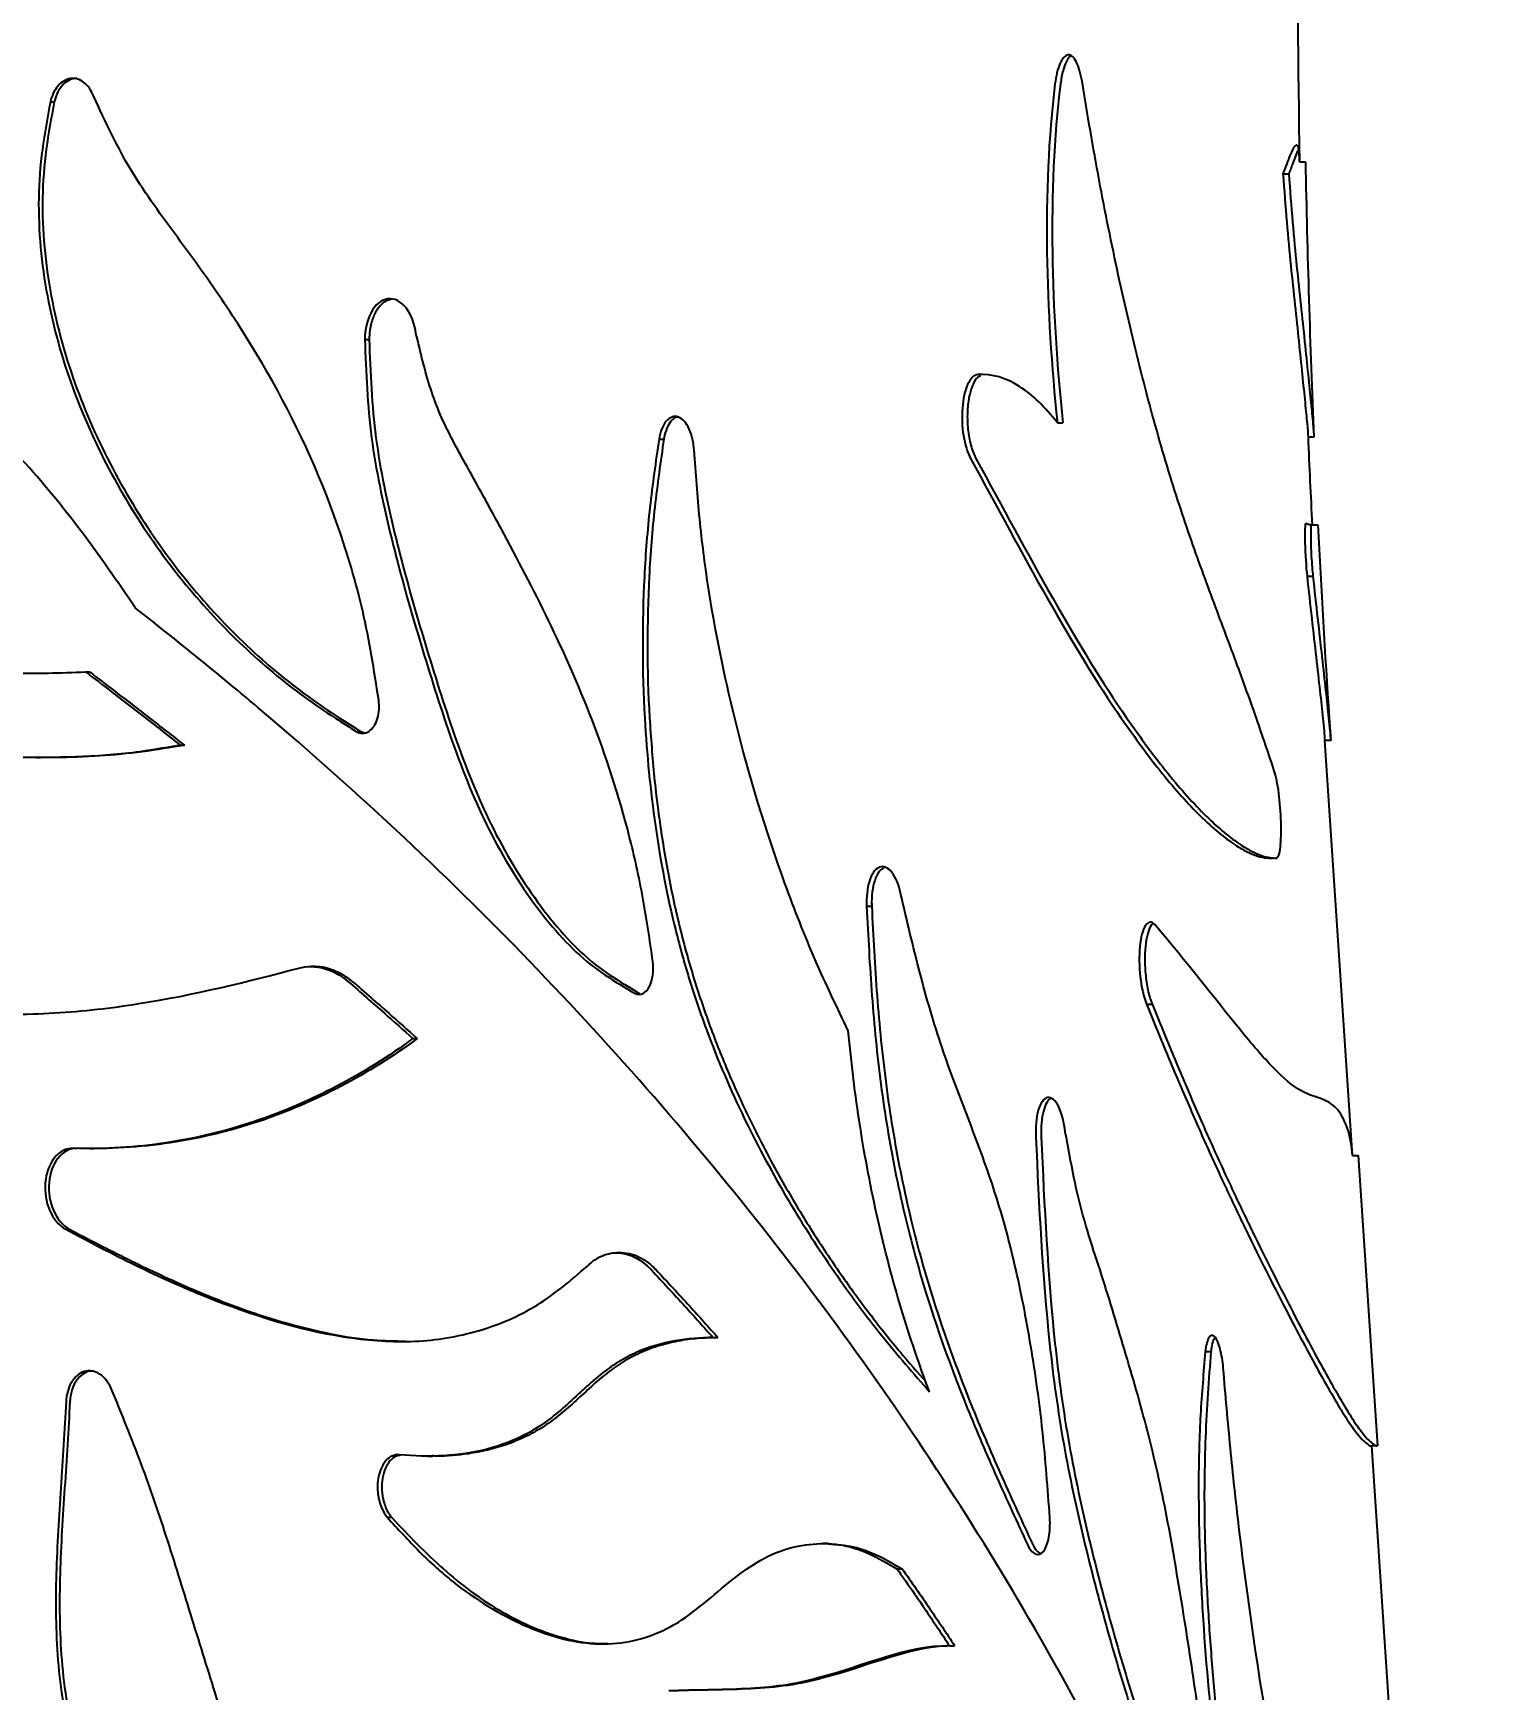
# Model space of a CAD drawing. Header units: millimetres. Extents: x -54 to 586, y 8 to 412.
# Drawn here: x 251.21 to 263.62, y 196.38 to 210.54 of the extents above; entities that cross this region are included whole.
import ezdxf

# ---------------------------------------------------------------- set-up
doc = ezdxf.new("R2010")
doc.units = ezdxf.units.MM
doc.layers.add('DIMENSIONS', color=2, linetype='Continuous')
doc.layers.add('OUTLINE', color=7, linetype='Continuous', lineweight=25)
doc.styles.add('SLDTEXTSTYLE0', font='TXT', dxfattribs={"width": 0.75})
doc.dimstyles.new('SLDDIMSTYLE6', dxfattribs={"dimtxt": 3.5, "dimasz": 2, "dimexe": 0, "dimexo": 0.0625, "dimgap": 0.875, "dimtad": 1, "dimrnd": 1e-09, "dimzin": 12, "dimdsep": 46, "dimtxsty": 'SLDTEXTSTYLE0', "dimsah": 1, "dimcen": 0.09, "dimadec": 0, "dimazin": 3, "dimtfac": 1, "dimtmove": 0, "dimatfit": 0, "dimfxl": 0, "dimfrac": 2, "dimtolj": 1, "dimtzin": 12, "dimarcsym": 0})

# ---------------------------------------------------------------- blocks, each defined once
blk = doc.blocks.new('_D_44')
at = {"layer": 'DIMENSIONS'}
for p, q in [((240.601, 191.911), (240.601, 223.975)), ((243.101, 211.516), (243.101, 223.975)), ((240.601, 221.975), (236.601, 221.975)), ((240.601, 221.975), (243.101, 221.975)), ((243.101, 221.975), (255.49, 221.975))]:
    blk.add_line(p, q, dxfattribs=at)
for points in [[(240.601, 221.975), (238.601, 222.475), (238.601, 221.475)], [(243.101, 221.975), (245.101, 221.475), (245.101, 222.475)]]:
    blk.add_solid(points, dxfattribs=at)
at = {"layer": 'DIMENSIONS', "insert": (249.025, 226.487), "char_height": 3.5, "attachment_point": 1, "style": 'SLDTEXTSTYLE0'}
blk.add_mtext('2,5', dxfattribs=at)

msp = doc.modelspace()

# ---------------------------------------------------------------- linework, layer by layer
at = {"layer": 'OUTLINE'}
for p, q in [((251.36064, 209.95144), (251.39371, 209.95144)), ((262.03631, 209.43794), (262.08632, 209.43794)), ((261.89407, 209.33584), (261.94385, 209.33584)), ((254.04757, 207.91934), (254.08487, 207.91934)), ((259.96602, 207.20793), (260.01267, 207.20793)), ((256.56203, 207.06972), (256.60329, 207.06972)), ((262.15838, 207.08423), (262.10834, 207.08423)), ((262.14288, 206.33563), (262.19294, 206.33563)), ((262.09981, 205.89631), (262.14978, 205.89631)), ((251.66177, 205.0794), (251.69519, 205.0794)), ((262.28892, 204.68689), (262.30176, 204.49375)), ((253.97298, 204.57106), (254.01003, 204.57106)), ((254.01003, 204.57106), (254.04531, 204.55962)), ((262.48768, 200.9448), (262.25165, 204.49375)), ((262.30176, 204.49375), (262.25165, 204.49375)), ((251.24286, 204.34714), (251.27682, 204.34714)), ((252.47093, 204.45297), (252.50559, 204.45297)), ((261.82313, 203.48714), (261.8392, 203.48669)), ((258.33608, 203.07568), (258.37987, 203.07568)), ((253.62552, 202.56127), (253.58885, 202.56127)), ((256.35824, 202.32994), (256.39886, 202.32994)), ((260.72749, 202.24049), (260.77497, 202.24049)), ((254.45864, 201.94545), (254.49624, 201.94545)), ((251.55691, 201.00778), (251.58989, 201.00778)), ((251.69601, 201.00557), (251.73125, 201.00557)), ((262.48768, 200.9448), (262.53779, 200.9448)), ((262.53779, 200.9448), (262.70281, 198.46348)), ((256.24241, 200.11456), (256.20168, 200.11456)), ((257.02409, 199.38963), (257.0655, 199.38963)), ((261.23032, 199.26939), (261.27829, 199.26939)), ((262.64905, 198.4636), (262.6527, 198.46348)), ((262.94107, 194.12746), (262.6527, 198.46348)), ((262.70281, 198.46348), (262.6527, 198.46348)), ((254.58712, 198.3765), (254.62574, 198.3765)), ((254.23933, 197.85353), (254.27628, 197.85353)), ((258.01, 197.62876), (257.96725, 197.62876)), ((258.5957, 197.41381), (258.63939, 197.41381)), ((259.04419, 196.75463), (259.08852, 196.75463))]:
    msp.add_line(p, q, dxfattribs=at)
for radius, start, end in [(100, 178.2842334, 181.0781083), (99.95, 181.0786477, 182.4285693), (100, 182.4273543, 182.8567269), (99.95, 182.8581572, 183.8049034)]:
    msp.add_arc((362.01861, 211.31949), radius, start, end, dxfattribs=at)
for points, knots in [([(260.17678, 210.1269), (260.16608, 210.19351), (260.14962, 210.25145), (260.10829, 210.33232), (260.08294, 210.35467), (260.03294, 210.34951), (260.00816, 210.32218), (259.96886, 210.23288), (259.95416, 210.17217), (259.94564, 210.10411)], [0, 0, 0, 0, 0.25, 0.25, 0.5, 0.5, 0.75, 0.75, 1, 1, 1, 1]), ([(260.08301, 210.34238), (260.08197, 210.34218), (260.06798, 210.33937), (260.04301, 210.29782), (260.01101, 210.21982), (259.99883, 210.14428), (259.99234, 210.10412)], [0, 0, 0, 0, 0.024453107, 0.327709318, 0.64254902, 1, 1, 1, 1]), ([(251.7294, 210.00159), (251.71021, 210.04949), (251.68195, 210.0902), (251.61306, 210.14404), (251.57169, 210.15659), (251.49234, 210.14506), (251.45412, 210.12121), (251.39458, 210.04973), (251.37289, 210.00293), (251.36064, 209.95143)], [0, 0, 0, 0, 0.25, 0.25, 0.5, 0.5, 0.75, 0.75, 1, 1, 1, 1]), ([(251.58567, 210.15158), (251.56559, 210.14937), (251.52444, 210.14484), (251.46841, 210.10275), (251.42061, 210.03829), (251.40294, 209.98122), (251.39371, 209.95144)], [0, 0, 0, 0, 0.23033821, 0.47183052, 0.7243247, 1, 1, 1, 1]), ([(254.16701, 204.83779), (254.12648, 205.0928), (254.08655, 205.34783), (253.97284, 205.84602), (253.9002, 206.08898), (253.65465, 206.79396), (253.44806, 207.23337), (253.09764, 207.84459), (252.97418, 208.04099), (252.71738, 208.42261), (252.5834, 208.6067), (252.31413, 208.97503), (252.17762, 209.158), (251.93474, 209.55861), (251.83193, 209.77995), (251.7294, 210.00159)], [0, 0, 0, 0, 0.125, 0.125, 0.25, 0.25, 0.5, 0.5, 0.625, 0.625, 0.75, 0.75, 0.875, 0.875, 1, 1, 1, 1]), ([(259.94564, 210.10411), (259.88946, 209.64409), (259.87012, 209.15583), (259.88396, 208.17709), (259.91645, 207.68983), (259.96602, 207.20793)], [0, 0, 0, 0, 0.5, 0.5, 1, 1, 1, 1]), ([(259.99234, 210.10411), (259.93608, 209.64416), (259.91669, 209.15588), (259.93052, 208.1771), (259.96305, 207.68983), (260.01267, 207.20793)], [0, 0, 0, 0, 0.5, 0.5, 1, 1, 1, 1]), ([(261.66668, 204.68356), (261.60674, 204.85474), (261.54448, 205.0287), (261.415, 205.37716), (261.34797, 205.55374), (261.21125, 205.92147), (261.14159, 206.11279), (261.00259, 206.52058), (260.93335, 206.73745), (260.79777, 207.20024), (260.73132, 207.44549), (260.605, 207.94804), (260.54471, 208.20685), (260.42962, 208.73627), (260.37476, 209.00679), (260.27164, 209.55982), (260.22391, 209.84321), (260.17678, 210.1269)], [0, 0, 0, 0, 0.125, 0.125, 0.25, 0.25, 0.375, 0.375, 0.5, 0.5, 0.625, 0.625, 0.75, 0.75, 0.875, 0.875, 1, 1, 1, 1]), ([(251.36064, 209.95143), (251.33566, 209.81561), (251.31086, 209.67978), (251.27382, 209.40628), (251.26293, 209.26841), (251.2565, 208.85096), (251.28445, 208.56578), (251.38554, 208.01986), (251.46101, 207.75367), (251.64965, 207.24164), (251.76046, 207.00031), (252.008, 206.54181), (252.14519, 206.32345), (252.43989, 205.91431), (252.59565, 205.72598), (252.92077, 205.37845), (253.09033, 205.21844), (253.43872, 204.92697), (253.61719, 204.79973), (253.79707, 204.68356)], [0, 0, 0, 0, 0.0625, 0.0625, 0.125, 0.125, 0.25, 0.25, 0.375, 0.375, 0.5, 0.5, 0.625, 0.625, 0.75, 0.75, 0.875, 0.875, 1, 1, 1, 1]), ([(251.39371, 209.95143), (251.36871, 209.81571), (251.34389, 209.67999), (251.3068, 209.40669), (251.29588, 209.26893), (251.28936, 208.85178), (251.31728, 208.56677), (251.4183, 208.02118), (251.49375, 207.75517), (251.68234, 207.24352), (251.79313, 207.00237), (252.04059, 206.54423), (252.17774, 206.32604), (252.4723, 205.91722), (252.62798, 205.72901), (252.95293, 205.38168), (253.1224, 205.22175), (253.47057, 204.93034), (253.64888, 204.80294), (253.8287, 204.68688)], [0, 0, 0, 0, 0.0625, 0.0625, 0.125, 0.125, 0.25, 0.25, 0.375, 0.375, 0.5, 0.5, 0.625, 0.625, 0.75, 0.75, 0.875, 0.875, 1, 1, 1, 1]), ([(262.03631, 209.43795), (262.0351, 209.50235), (262.03147, 209.54273), (262.01871, 209.58569), (262.00953, 209.58803), (261.98554, 209.56267), (261.97081, 209.53573), (261.93631, 209.4522), (261.91661, 209.39412), (261.89407, 209.33584)], [0, 0, 0, 0, 0.25, 0.25, 0.5, 0.5, 0.75, 0.75, 1, 1, 1, 1]), ([(262.02842, 209.54604), (262.02195, 209.53394), (262.00731, 209.50656), (261.97937, 209.43093), (261.95569, 209.36754), (261.94385, 209.33584)], [0, 0, 0, 0, 0.28344304, 0.64163692, 1, 1, 1, 1]), ([(261.89407, 209.33584), (261.90464, 209.19631), (261.91522, 209.05667), (261.93738, 208.79118), (261.94905, 208.66646), (261.97282, 208.43378), (261.9848, 208.32374), (262.00769, 208.109), (262.01865, 208.00456), (262.04977, 207.70502), (262.06831, 207.52238), (262.08951, 207.3121), (262.09548, 207.25146), (262.10424, 207.15266), (262.10707, 207.11412), (262.10834, 207.08423)], [0, 0, 0, 0, 0.125, 0.125, 0.25, 0.25, 0.375, 0.375, 0.5, 0.5, 0.75, 0.75, 0.875, 0.875, 1, 1, 1, 1]), ([(261.94385, 209.33584), (261.95444, 209.19623), (261.96504, 209.05651), (261.98724, 208.79091), (261.99893, 208.66616), (262.02274, 208.43344), (262.03473, 208.32339), (262.05765, 208.10866), (262.06863, 208.00422), (262.09978, 207.70471), (262.11833, 207.52213), (262.13955, 207.31198), (262.14552, 207.25139), (262.15428, 207.15263), (262.15711, 207.11411), (262.15838, 207.08423)], [0, 0, 0, 0, 0.125, 0.125, 0.25, 0.25, 0.375, 0.375, 0.5, 0.5, 0.75, 0.75, 0.875, 0.875, 1, 1, 1, 1]), ([(254.48511, 207.9727), (254.47274, 208.05652), (254.44387, 208.13401), (254.35716, 208.24512), (254.30043, 208.2749), (254.18898, 208.26043), (254.13714, 208.21647), (254.06721, 208.08822), (254.04851, 208.00455), (254.04757, 207.91933)], [0, 0, 0, 0, 0.25, 0.25, 0.5, 0.5, 0.75, 0.75, 1, 1, 1, 1]), ([(254.27594, 208.26369), (254.2581, 208.2595), (254.21744, 208.24996), (254.16186, 208.19462), (254.11497, 208.10956), (254.08941, 208.01235), (254.08617, 207.94606), (254.08487, 207.91934)], [0, 0, 0, 0, 0.16469824, 0.37550754, 0.59821732, 0.83799029, 1, 1, 1, 1]), ([(252.08792, 205.62518), (251.93548, 205.84822), (251.78215, 206.07087), (251.46036, 206.49734), (251.29293, 206.70262), (250.93714, 207.08792), (250.75024, 207.26567), (250.35359, 207.57322), (250.1416, 207.70294), (249.69263, 207.90235), (249.46202, 207.97224), (248.98952, 208.06469), (248.74605, 208.08708), (248.25693, 208.09278), (248.0117, 208.07735), (247.5197, 208.01385), (247.27344, 207.96044), (247.02514, 207.90529)], [0, 0, 0, 0, 0.125, 0.125, 0.25, 0.25, 0.375, 0.375, 0.5, 0.5, 0.625, 0.625, 0.75, 0.75, 0.875, 0.875, 1, 1, 1, 1]), ([(247.02514, 207.90529), (247.14231, 207.65652), (247.26019, 207.40823), (247.55471, 206.96311), (247.72896, 206.76307), (248.25586, 206.17874), (248.62027, 205.81589), (249.14702, 205.50174), (249.25641, 205.44514), (249.47526, 205.34726), (249.58515, 205.30553), (249.91564, 205.1987), (250.13697, 205.15137), (250.57907, 205.08848), (250.80025, 205.07296), (251.23521, 205.06417), (251.44974, 205.07172), (251.66177, 205.0794)], [0, 0, 0, 0, 0.125, 0.125, 0.25, 0.25, 0.5, 0.5, 0.5625, 0.5625, 0.625, 0.625, 0.75, 0.75, 0.875, 0.875, 1, 1, 1, 1]), ([(254.04757, 207.91933), (254.05787, 207.63749), (254.06974, 207.35586), (254.14208, 206.80397), (254.2001, 206.53314), (254.33084, 205.99483), (254.40454, 205.72919), (254.5596, 205.2031), (254.64053, 204.94185), (254.7266, 204.68356)], [0, 0, 0, 0, 0.25, 0.25, 0.5, 0.5, 0.75, 0.75, 1, 1, 1, 1]), ([(254.08487, 207.91933), (254.09517, 207.63776), (254.10704, 207.35639), (254.17931, 206.80503), (254.23731, 206.53448), (254.36801, 205.99674), (254.44171, 205.73137), (254.59677, 205.20585), (254.6777, 204.9449), (254.76373, 204.68688)], [0, 0, 0, 0, 0.25, 0.25, 0.5, 0.5, 0.75, 0.75, 1, 1, 1, 1]), ([(255.98418, 204.68356), (255.75968, 205.26256), (255.49185, 205.78806), (255.14257, 206.43344), (255.0721, 206.56207), (254.93037, 206.81893), (254.85775, 206.94577), (254.7215, 207.20902), (254.65948, 207.34705), (254.56194, 207.64968), (254.52341, 207.81119), (254.48511, 207.9727)], [0, 0, 0, 0, 0.5, 0.5, 0.625, 0.625, 0.75, 0.75, 0.875, 0.875, 1, 1, 1, 1]), ([(259.28656, 207.62059), (259.25361, 207.61796), (259.2227, 207.58682), (259.17567, 207.48226), (259.1603, 207.412), (259.14825, 207.25759), (259.15165, 207.17551), (259.17604, 207.0239), (259.19739, 206.95383), (259.2251, 206.90215)], [0, 0, 0, 0, 0.25, 0.25, 0.5, 0.5, 0.75, 0.75, 1, 1, 1, 1]), ([(259.30812, 207.60881), (259.30063, 207.60607), (259.27749, 207.59759), (259.24465, 207.54141), (259.21355, 207.45029), (259.1961, 207.32873), (259.19583, 207.1883), (259.21556, 207.04674), (259.24534, 206.95214), (259.26595, 206.9113), (259.27057, 206.90215)], [0, 0, 0, 0, 0.06213068, 0.19202907, 0.32627366, 0.47198209, 0.62853459, 0.7943296, 0.95391461, 1, 1, 1, 1]), ([(259.96602, 207.20793), (259.86446, 207.34081), (259.75634, 207.44688), (259.52839, 207.59091), (259.40913, 207.62849), (259.28656, 207.62059)], [0, 0, 0, 0, 0.5, 0.5, 1, 1, 1, 1]), ([(256.86201, 206.97315), (256.85815, 207.03869), (256.84415, 207.10264), (256.79679, 207.20579), (256.7635, 207.24426), (256.69148, 207.26988), (256.65357, 207.25667), (256.59345, 207.1861), (256.57251, 207.13148), (256.56203, 207.06972)], [0, 0, 0, 0, 0.25, 0.25, 0.5, 0.5, 0.75, 0.75, 1, 1, 1, 1]), ([(256.72201, 207.25644), (256.71694, 207.25611), (256.69604, 207.25474), (256.66247, 207.22275), (256.6265, 207.16435), (256.60988, 207.10686), (256.60399, 207.0737), (256.60329, 207.06972)], [0, 0, 0, 0, 0.08860617, 0.36561419, 0.65249191, 0.95826882, 1, 1, 1, 1]), ([(256.56203, 207.06972), (256.53399, 206.87548), (256.50626, 206.68125), (256.46227, 206.28973), (256.44683, 206.0922), (256.41703, 205.49535), (256.41667, 205.09249), (256.44016, 204.68356)], [0, 0, 0, 0, 0.25, 0.25, 0.5, 0.5, 1, 1, 1, 1]), ([(256.60329, 207.06972), (256.57523, 206.87576), (256.54749, 206.68182), (256.50345, 206.29086), (256.48797, 206.09362), (256.45803, 205.49759), (256.45757, 205.09527), (256.48092, 204.68688)], [0, 0, 0, 0, 0.25, 0.25, 0.5, 0.5, 1, 1, 1, 1]), ([(257.20871, 204.68356), (257.11711, 205.05388), (257.04118, 205.42954), (256.95325, 206.00159), (256.92889, 206.19392), (256.89084, 206.5821), (256.87616, 206.7776), (256.86201, 206.97315)], [0, 0, 0, 0, 0.5, 0.5, 0.75, 0.75, 1, 1, 1, 1]), ([(259.2251, 206.90215), (259.44945, 206.49131), (259.66683, 206.08472), (260.09517, 205.33011), (260.30619, 204.98268), (260.5125, 204.68356)], [0, 0, 0, 0, 0.5, 0.5, 1, 1, 1, 1]), ([(259.27057, 206.90215), (259.49486, 206.49203), (259.71219, 206.08615), (260.14041, 205.33272), (260.35135, 204.98573), (260.55759, 204.68688)], [0, 0, 0, 0, 0.5, 0.5, 1, 1, 1, 1]), ([(262.08813, 206.34647), (262.08509, 206.34735), (262.08284, 206.33121), (262.08061, 206.2719), (262.08068, 206.22976), (262.08428, 206.08866), (262.09138, 205.97581), (262.09981, 205.89632)], [0, 0, 0, 0, 0.25, 0.25, 0.5, 0.5, 1, 1, 1, 1]), ([(262.14288, 206.33563), (262.14284, 206.33645), (262.13837, 206.33542), (262.12028, 206.33566), (262.10649, 206.34061), (262.08813, 206.34647)], [0, 0, 0, 0, 0.5, 0.5, 1, 1, 1, 1]), ([(262.13586, 206.33984), (262.13522, 206.33856), (262.13314, 206.33445), (262.13125, 206.29938), (262.13055, 206.23984), (262.13216, 206.15965), (262.1362, 206.06701), (262.14233, 205.97304), (262.14738, 205.92103), (262.14978, 205.89631)], [0, 0, 0, 0, 0.06361156, 0.2047235, 0.34932065, 0.50305938, 0.66909105, 0.84275364, 1, 1, 1, 1]), ([(262.09981, 205.89632), (262.12717, 205.65286), (262.15344, 205.41095), (262.20013, 204.99982), (262.22057, 204.8227), (262.23476, 204.68356)], [0, 0, 0, 0, 0.5, 0.5, 1, 1, 1, 1]), ([(262.14978, 205.89632), (262.17706, 205.65377), (262.20327, 205.41271), (262.24987, 205.00276), (262.27028, 204.82608), (262.28452, 204.68688)], [0, 0, 0, 0, 0.5, 0.5, 1, 1, 1, 1]), ([(251.66177, 205.0794), (251.73459, 205.02371), (251.80717, 204.96802), (251.87951, 204.91235), (251.97861, 204.83607), (252.07727, 204.75981), (252.17546, 204.68356)], [0, 0, 0, 0, 0.000329558939, 0.000329558939, 0.000329558939, 0.000781061529, 0.000781061529, 0.000781061529, 0.000781061529]), ([(251.69519, 205.0794), (251.76803, 205.02377), (251.84064, 204.96816), (251.91301, 204.91255), (252.01091, 204.83731), (252.10838, 204.76209), (252.2054, 204.68688)], [0, 0, 0, 0, 0.000329558937, 0.000329558937, 0.000329558937, 0.000775421089, 0.000775421089, 0.000775421089, 0.000775421089]), ([(263.61944, 183.92734), (263.5521, 184.93993), (263.45031, 185.91309), (263.15794, 187.80886), (262.96807, 188.7254), (262.61287, 190.08626), (262.48279, 190.53729), (262.1999, 191.44163), (262.0471, 191.89498), (261.55432, 193.25403), (261.18146, 194.1546), (260.33665, 195.91652), (259.86428, 196.78064), (258.81548, 198.47569), (258.24279, 199.3016), (256.3733, 201.71708), (254.92787, 203.2462), (253.24227, 204.68356)], [0, 0, 0, 0, 0.125, 0.125, 0.25, 0.25, 0.3125, 0.3125, 0.375, 0.375, 0.5, 0.5, 0.625, 0.625, 0.75, 0.75, 1, 1, 1, 1]), ([(253.97298, 204.57106), (254.00915, 204.54999), (254.04912, 204.54994), (254.11597, 204.59225), (254.14222, 204.63346), (254.15663, 204.68356)], [0, 0, 0, 0, 0.5, 0.5, 1, 1, 1, 1]), ([(254.7266, 204.68356), (254.81629, 204.4144), (254.91316, 204.15338), (255.13637, 203.66508), (255.26271, 203.43782), (255.54582, 203.02035), (255.69575, 202.83454), (255.93511, 202.60932), (256.01806, 202.54484), (256.18758, 202.43022), (256.2734, 202.38005), (256.35824, 202.32995)], [0, 0, 0, 0, 0.25, 0.25, 0.5, 0.5, 0.75, 0.75, 0.875, 0.875, 1, 1, 1, 1]), ([(254.76373, 204.68688), (254.85363, 204.41727), (254.95067, 204.15577), (255.17435, 203.66663), (255.30097, 203.43901), (255.58477, 203.02091), (255.73496, 202.83498), (255.97483, 202.60953), (256.05796, 202.54498), (256.22785, 202.43027), (256.31385, 202.38008), (256.39886, 202.32995)], [0, 0, 0, 0, 0.25, 0.25, 0.5, 0.5, 0.75, 0.75, 0.875, 0.875, 1, 1, 1, 1]), ([(256.5099, 202.60405), (256.48298, 202.78619), (256.45607, 202.96833), (256.3913, 203.327), (256.35265, 203.5031), (256.21928, 204.02259), (256.10953, 204.3603), (255.98418, 204.68356)], [0, 0, 0, 0, 0.25, 0.25, 0.5, 0.5, 1, 1, 1, 1]), ([(256.44016, 204.68356), (256.47586, 204.06204), (256.55857, 203.45514), (256.74133, 202.72189), (256.78216, 202.57627), (256.86986, 202.29443), (256.91686, 202.15727), (257.06579, 201.75564), (257.17577, 201.50115), (257.41182, 201.01428), (257.53736, 200.78311), (257.79344, 200.35059), (257.92481, 200.14751), (258.19131, 199.76304), (258.32624, 199.58108), (258.59874, 199.23865), (258.73711, 199.08193), (258.87237, 198.92699)], [0, 0, 0, 0, 0.25, 0.25, 0.3125, 0.3125, 0.375, 0.375, 0.5, 0.5, 0.625, 0.625, 0.75, 0.75, 0.875, 0.875, 1, 1, 1, 1]), ([(256.48092, 204.68689), (256.4928, 204.51743), (256.5166, 204.17786), (256.58222, 203.67186), (256.67127, 203.17373), (256.78468, 202.70074), (256.92078, 202.25767), (257.07322, 201.84406), (257.24147, 201.45045), (257.43357, 201.05465), (257.64847, 200.66017), (257.88502, 200.27038), (258.12867, 199.90689), (258.37624, 199.5705), (258.61515, 199.2714), (258.76962, 199.09562), (258.84157, 199.01375)], [0, 0, 0, 0, 0.0702787, 0.14083303, 0.21129156, 0.28143402, 0.34667607, 0.4121628, 0.47773135, 0.54308306, 0.62070572, 0.69855993, 0.77655658, 0.85452549, 0.93224279, 1, 1, 1, 1]), ([(258.17934, 202.01207), (258.08413, 202.21099), (257.98777, 202.4099), (257.80588, 202.82753), (257.72005, 203.04591), (257.47464, 203.72105), (257.3304, 204.1916), (257.20871, 204.68356)], [0, 0, 0, 0, 0.25, 0.25, 0.5, 0.5, 1, 1, 1, 1]), ([(260.5125, 204.68356), (260.57225, 204.5987), (260.69179, 204.42891), (260.86394, 204.2074), (261.03128, 204.00964), (261.19195, 203.84069), (261.34489, 203.70172), (261.47506, 203.60473), (261.58473, 203.54036), (261.67644, 203.50136), (261.75052, 203.48773), (261.79156, 203.48762), (261.80675, 203.48758)], [0, 0, 0, 0, 0.11320564, 0.22649273, 0.33968817, 0.45631388, 0.57304412, 0.68966498, 0.77583784, 0.8620033, 0.94892271, 1, 1, 1, 1]), ([(260.55759, 204.68689), (260.61754, 204.60179), (260.73746, 204.43155), (260.91017, 204.20944), (261.07804, 204.01116), (261.23923, 203.84175), (261.39264, 203.70239), (261.52322, 203.60517), (261.63327, 203.54054), (261.7252, 203.50158), (261.79406, 203.48841), (261.83017, 203.4881), (261.84027, 203.48801)], [0, 0, 0, 0, 0.1151902, 0.23046364, 0.3456435, 0.4643143, 0.58309075, 0.70175575, 0.78947308, 0.87718275, 0.96565995, 1, 1, 1, 1]), ([(252.47093, 204.45297), (252.30453, 204.42398), (252.13641, 204.39523), (251.79485, 204.36056), (251.62156, 204.3528), (251.09547, 204.34196), (250.73597, 204.35541), (250.00518, 204.39687), (249.63319, 204.42326), (249.06626, 204.45562), (248.8758, 204.46602), (248.49195, 204.49196), (248.29856, 204.50797), (248.1037, 204.524)], [0, 0, 0, 0, 0.125, 0.125, 0.25, 0.25, 0.5, 0.5, 0.75, 0.75, 0.875, 0.875, 1, 1, 1, 1]), ([(252.50559, 204.45297), (252.38638, 204.43287), (252.14802, 204.39268), (251.77949, 204.35683), (251.48832, 204.34641), (251.31804, 204.3481), (251.27557, 204.34853)], [0, 0, 0, 0, 0.29928541, 0.59846195, 0.89984499, 1, 1, 1, 1]), ([(261.8392, 203.48669), (261.85368, 203.48932), (261.86517, 203.5232), (261.87844, 203.63631), (261.88024, 203.71299), (261.87521, 203.87718), (261.86852, 203.96341), (261.84837, 204.12006), (261.83502, 204.18836), (261.82006, 204.23369)], [0, 0, 0, 0, 0.25, 0.25, 0.5, 0.5, 0.75, 0.75, 1, 1, 1, 1]), ([(247.92785, 204.03452), (248.01842, 203.90807), (248.10887, 203.7818), (248.29568, 203.53792), (248.39304, 203.42166), (248.59683, 203.20232), (248.7031, 203.09903), (248.92301, 202.90359), (249.03746, 202.81089), (249.38897, 202.55889), (249.63217, 202.42787), (250.01049, 202.29161), (250.13957, 202.25611), (250.39492, 202.20246), (250.52177, 202.18404), (250.89985, 202.14822), (251.14862, 202.1498), (251.63963, 202.17892), (251.88153, 202.20652), (252.59054, 202.31794), (253.04374, 202.43107), (253.48301, 202.54742)], [0, 0, 0, 0, 0.0625, 0.0625, 0.125, 0.125, 0.1875, 0.1875, 0.25, 0.25, 0.375, 0.375, 0.4375, 0.4375, 0.5, 0.5, 0.625, 0.625, 0.75, 0.75, 1, 1, 1, 1]), ([(258.62691, 203.18694), (258.61088, 203.26001), (258.58495, 203.32407), (258.51892, 203.40775), (258.48004, 203.42436), (258.40902, 203.39513), (258.37876, 203.35031), (258.34065, 203.22888), (258.33287, 203.15287), (258.33608, 203.07568)], [0, 0, 0, 0, 0.25, 0.25, 0.5, 0.5, 0.75, 0.75, 1, 1, 1, 1]), ([(258.49078, 203.41054), (258.4759, 203.40166), (258.4457, 203.38363), (258.40987, 203.31693), (258.3851, 203.22572), (258.37806, 203.13963), (258.37952, 203.08822), (258.37987, 203.07568)], [0, 0, 0, 0, 0.2132924, 0.43300938, 0.66675499, 0.91876081, 1, 1, 1, 1]), ([(258.33608, 203.07568), (258.34915, 202.8201), (258.3623, 202.56455), (258.4007, 202.05696), (258.42569, 201.80485), (258.49108, 201.30515), (258.5316, 201.0576), (258.62924, 200.56746), (258.68706, 200.32272), (258.87904, 199.6218), (259.03235, 199.19361), (259.27848, 198.58463), (259.36332, 198.38676), (259.53499, 198.00073), (259.6219, 197.81312), (259.70756, 197.62561)], [0, 0, 0, 0, 0.125, 0.125, 0.25, 0.25, 0.375, 0.375, 0.5, 0.5, 0.75, 0.75, 0.875, 0.875, 1, 1, 1, 1]), ([(258.37987, 203.07568), (258.39295, 202.82002), (258.4061, 202.56439), (258.44453, 202.05665), (258.46955, 201.80446), (258.53504, 201.30462), (258.57563, 201.057), (258.67344, 200.56673), (258.73135, 200.32195), (258.92359, 199.62115), (259.07709, 199.19307), (259.3235, 198.58426), (259.40844, 198.38643), (259.58028, 198.00057), (259.66726, 197.81304), (259.753, 197.62561)], [0, 0, 0, 0, 0.125, 0.125, 0.25, 0.25, 0.375, 0.375, 0.5, 0.5, 0.75, 0.75, 0.875, 0.875, 1, 1, 1, 1]), ([(259.9019, 197.8512), (259.88393, 198.09832), (259.86581, 198.34539), (259.81303, 198.83331), (259.77945, 199.07457), (259.70014, 199.55265), (259.65383, 199.79049), (259.54835, 200.24397), (259.48813, 200.46016), (259.35305, 200.87331), (259.27863, 201.07099), (259.12658, 201.46436), (259.04997, 201.66182), (258.91149, 202.07547), (258.84814, 202.28986), (258.73251, 202.73214), (258.67982, 202.95953), (258.62691, 203.18694)], [0, 0, 0, 0, 0.125, 0.125, 0.25, 0.25, 0.375, 0.375, 0.5, 0.5, 0.625, 0.625, 0.75, 0.75, 0.875, 0.875, 1, 1, 1, 1]), ([(260.80087, 202.9167), (260.77297, 202.949), (260.74341, 202.94746), (260.69613, 202.87766), (260.67874, 202.81092), (260.6631, 202.65292), (260.66444, 202.56022), (260.68429, 202.38602), (260.70299, 202.30286), (260.72749, 202.24048)], [0, 0, 0, 0, 0.25, 0.25, 0.5, 0.5, 0.75, 0.75, 1, 1, 1, 1]), ([(260.78388, 202.92751), (260.78135, 202.92659), (260.76715, 202.92141), (260.74568, 202.87396), (260.72328, 202.7892), (260.71184, 202.67154), (260.71373, 202.53399), (260.73097, 202.39176), (260.75496, 202.29404), (260.77138, 202.25009), (260.77497, 202.24049)], [0, 0, 0, 0, 0.02905089, 0.16310782, 0.30318923, 0.45369562, 0.61518978, 0.78486317, 0.95300335, 1, 1, 1, 1]), ([(262.48768, 200.94481), (262.47704, 201.10473), (262.43499, 201.24648), (262.32562, 201.38022), (262.28167, 201.40771), (262.17751, 201.44694), (262.11715, 201.46101), (261.97771, 201.54046), (261.89869, 201.60612), (261.7231, 201.78703), (261.62662, 201.89973), (261.31268, 202.28341), (261.07061, 202.60047), (260.80087, 202.9167)], [0, 0, 0, 0, 0.25, 0.25, 0.375, 0.375, 0.5, 0.5, 0.625, 0.625, 0.75, 0.75, 1, 1, 1, 1]), ([(253.62562, 202.55924), (253.63073, 202.55989), (253.66838, 202.56472), (253.74045, 202.54674), (253.84324, 202.50824), (253.90834, 202.45815), (253.94298, 202.43149)], [0, 0, 0, 0, 0.04672981, 0.344775628, 0.651390303, 1, 1, 1, 1]), ([(256.35824, 202.32995), (256.40386, 202.3096), (256.45156, 202.33406), (256.50908, 202.4452), (256.51899, 202.52611), (256.5099, 202.60405)], [0, 0, 0, 0, 0.5, 0.5, 1, 1, 1, 1]), ([(253.90621, 202.43149), (253.95809, 202.3866), (254.00978, 202.34167), (254.06127, 202.2967), (254.11277, 202.25173), (254.16407, 202.20673), (254.21518, 202.16168), (254.29684, 202.08971), (254.37799, 202.01764), (254.45864, 201.94544)], [0, 0, 0, 0, 0.000257625283, 0.000257625283, 0.000257625283, 0.000515250566, 0.000515250566, 0.000515250566, 0.00092683844, 0.00092683844, 0.00092683844, 0.00092683844]), ([(253.94298, 202.43149), (253.99488, 202.38665), (254.04659, 202.34177), (254.0981, 202.29685), (254.14962, 202.25194), (254.20094, 202.20698), (254.25207, 202.16199), (254.33396, 202.08992), (254.41536, 202.01774), (254.49624, 201.94544)], [0, 0, 0, 0, 0.000257625282, 0.000257625282, 0.000257625282, 0.000515250563, 0.000515250563, 0.000515250563, 0.000927892902, 0.000927892902, 0.000927892902, 0.000927892902]), ([(260.72749, 202.24049), (260.78893, 202.09055), (260.91184, 201.79061), (261.0919, 201.36535), (261.26983, 200.96262), (261.44389, 200.58745), (261.61201, 200.23697), (261.77631, 199.90608), (261.93421, 199.59744), (262.08323, 199.31498), (262.21916, 199.06558), (262.33974, 198.85362), (262.44314, 198.68494), (262.52416, 198.56932), (262.58325, 198.50387), (262.62466, 198.4708), (262.63818, 198.4661), (262.64496, 198.46375)], [0, 0, 0, 0, 0.06242437, 0.12487036, 0.18726316, 0.25113337, 0.31504914, 0.37892084, 0.44849978, 0.51813225, 0.58770606, 0.65968452, 0.73173733, 0.80369346, 0.86896582, 0.93425202, 1, 1, 1, 1]), ([(260.77497, 202.24049), (260.83644, 202.09067), (260.9594, 201.79098), (261.13953, 201.3661), (261.31754, 200.96372), (261.49165, 200.58889), (261.65983, 200.23873), (261.82428, 199.90787), (261.98243, 199.59916), (262.13176, 199.31645), (262.26797, 199.06683), (262.38881, 198.85461), (262.49244, 198.68571), (262.57372, 198.56978), (262.63305, 198.50405), (262.67464, 198.47084), (262.68822, 198.46612), (262.69504, 198.46375)], [0, 0, 0, 0, 0.06234936, 0.12471932, 0.18703682, 0.25082562, 0.314659, 0.37845029, 0.44804941, 0.51770261, 0.58729765, 0.65929218, 0.73136046, 0.80333241, 0.86872442, 0.93413025, 1, 1, 1, 1]), ([(254.45864, 201.94544), (254.25111, 201.79328), (254.03506, 201.65706), (253.58412, 201.41948), (253.34859, 201.31799), (252.86228, 201.15516), (252.61019, 201.09338), (252.09278, 201.01547), (251.82802, 200.99926), (251.55691, 201.00778)], [0, 0, 0, 0, 0.25, 0.25, 0.5, 0.5, 0.75, 0.75, 1, 1, 1, 1]), ([(254.49624, 201.94544), (254.28834, 201.79325), (254.07191, 201.65702), (253.62021, 201.41943), (253.3843, 201.31795), (252.89722, 201.15513), (252.64474, 201.09336), (252.12655, 201.01547), (251.86139, 200.99927), (251.58989, 201.00778)], [0, 0, 0, 0, 0.25, 0.25, 0.5, 0.5, 0.75, 0.75, 1, 1, 1, 1]), ([(258.87237, 198.92699), (258.78686, 199.15643), (258.70585, 199.39308), (258.5574, 199.88566), (258.49077, 200.13991), (258.37308, 200.66173), (258.32226, 200.92758), (258.23791, 201.46471), (258.20492, 201.73693), (258.17934, 202.01207)], [0, 0, 0, 0, 0.25, 0.25, 0.5, 0.5, 0.75, 0.75, 1, 1, 1, 1]), ([(260.03423, 201.14453), (260.0245, 201.22748), (260.00485, 201.30461), (259.94974, 201.41711), (259.91534, 201.44772), (259.85058, 201.43669), (259.82153, 201.39484), (259.7855, 201.26977), (259.77816, 201.18745), (259.78177, 201.10369)], [0, 0, 0, 0, 0.25, 0.25, 0.5, 0.5, 0.75, 0.75, 1, 1, 1, 1]), ([(259.91359, 201.43256), (259.90858, 201.43097), (259.89046, 201.4252), (259.86418, 201.37998), (259.83904, 201.30223), (259.82613, 201.20489), (259.82718, 201.1354), (259.82766, 201.10369)], [0, 0, 0, 0, 0.08523743, 0.30859798, 0.54212667, 0.79108664, 1, 1, 1, 1]), ([(259.78177, 201.10369), (259.80941, 200.51537), (259.83734, 199.92706), (259.93101, 199.04664), (259.97089, 198.75931), (260.07033, 198.20097), (260.12891, 197.92893), (260.25692, 197.3945), (260.32515, 197.13512), (260.46611, 196.63274), (260.5393, 196.38956), (260.69037, 195.91944), (260.76794, 195.69173), (260.92958, 195.25955), (261.0145, 195.05748), (261.09756, 194.85584)], [0, 0, 0, 0, 0.25, 0.25, 0.375, 0.375, 0.5, 0.5, 0.625, 0.625, 0.75, 0.75, 0.875, 0.875, 1, 1, 1, 1]), ([(259.82766, 201.10369), (259.85529, 200.51516), (259.88321, 199.92664), (259.97702, 199.0459), (260.01696, 198.75856), (260.11656, 198.20014), (260.17523, 197.92806), (260.30344, 197.39354), (260.37174, 197.13427), (260.51284, 196.63202), (260.58612, 196.38891), (260.73734, 195.91894), (260.81499, 195.69132), (260.97678, 195.25935), (261.06177, 195.05738), (261.14489, 194.85584)], [0, 0, 0, 0, 0.25, 0.25, 0.375, 0.375, 0.5, 0.5, 0.625, 0.625, 0.75, 0.75, 0.875, 0.875, 1, 1, 1, 1]), ([(261.27411, 195.16571), (261.25165, 195.4389), (261.22899, 195.71199), (261.16492, 196.24927), (261.12501, 196.51451), (261.04288, 197.04128), (261.00028, 197.30335), (260.90978, 197.82281), (260.8599, 198.07681), (260.74558, 198.56415), (260.68199, 198.79899), (260.58222, 199.14392), (260.54825, 199.25789), (260.48002, 199.48627), (260.44574, 199.60063), (260.37587, 199.82758), (260.33997, 199.93951), (260.26704, 200.16214), (260.23028, 200.27429), (260.16327, 200.50915), (260.13404, 200.63199), (260.08158, 200.88506), (260.05795, 201.01481), (260.03423, 201.14453)], [0, 0, 0, 0, 0.125, 0.125, 0.25, 0.25, 0.375, 0.375, 0.5, 0.5, 0.625, 0.625, 0.6875, 0.6875, 0.75, 0.75, 0.8125, 0.8125, 0.875, 0.875, 0.9375, 0.9375, 1, 1, 1, 1]), ([(251.55691, 201.00778), (251.49531, 201.00956), (251.43618, 200.9777), (251.35054, 200.86886), (251.32385, 200.7928), (251.31045, 200.63425), (251.32332, 200.5499), (251.38448, 200.40628), (251.43329, 200.3469), (251.49145, 200.31487)], [0, 0, 0, 0, 0.25, 0.25, 0.5, 0.5, 0.75, 0.75, 1, 1, 1, 1]), ([(251.58989, 201.00778), (251.52825, 201.00956), (251.46907, 200.97778), (251.38326, 200.86901), (251.35648, 200.79295), (251.34301, 200.6343), (251.3559, 200.54989), (251.41718, 200.40622), (251.46608, 200.34688), (251.52428, 200.31487)], [0, 0, 0, 0, 0.25, 0.25, 0.5, 0.5, 0.75, 0.75, 1, 1, 1, 1]), ([(260.70254, 179.604), (260.60142, 179.84604), (260.49887, 180.08839), (260.29349, 180.57862), (260.19043, 180.82596), (259.87779, 181.56968), (259.6655, 182.06908), (259.22582, 183.06132), (258.99829, 183.55354), (258.51945, 184.51636), (258.26736, 184.98595), (257.74256, 185.91314), (257.46972, 186.37024), (256.90985, 187.28266), (256.62327, 187.73909), (255.7451, 189.10945), (255.13208, 190.01951), (253.82511, 191.7917), (253.13485, 192.65798), (251.69138, 194.37469), (250.93889, 195.2212), (249.74077, 196.44323), (249.33022, 196.84249), (248.48993, 197.62826), (248.06093, 198.01638), (247.18087, 198.77733), (246.72838, 199.14559), (246.00372, 199.63298), (245.7566, 199.7851), (245.24495, 200.05166), (244.97756, 200.15899), (244.70759, 200.26446)], [0, 0, 0, 0, 0.03125, 0.03125, 0.0625, 0.0625, 0.125, 0.125, 0.1875, 0.1875, 0.25, 0.25, 0.3125, 0.3125, 0.375, 0.375, 0.5, 0.5, 0.625, 0.625, 0.75, 0.75, 0.8125, 0.8125, 0.875, 0.875, 0.9375, 0.9375, 0.96875, 0.96875, 1, 1, 1, 1]), ([(251.49145, 200.31487), (251.6933, 200.20891), (251.89309, 200.10314), (252.29212, 199.90922), (252.49116, 199.82021), (253.08699, 199.57983), (253.48174, 199.45736), (254.05893, 199.36652), (254.24945, 199.35152), (254.62643, 199.3628), (254.80811, 199.39), (255.15857, 199.48633), (255.3277, 199.5534), (255.65085, 199.74502), (255.80222, 199.87328), (255.94985, 200.00108)], [0, 0, 0, 0, 0.125, 0.125, 0.25, 0.25, 0.5, 0.5, 0.625, 0.625, 0.75, 0.75, 0.875, 0.875, 1, 1, 1, 1]), ([(251.52428, 200.31487), (251.69126, 200.22818), (252.02523, 200.05479), (252.52135, 199.8207), (252.97549, 199.63836), (253.38709, 199.50618), (253.75566, 199.41757), (254.09344, 199.3634), (254.30391, 199.36094), (254.39569, 199.35987)], [0, 0, 0, 0, 0.17079878, 0.34163174, 0.51226005, 0.64138272, 0.77080791, 0.90006682, 1, 1, 1, 1]), ([(255.94985, 200.00108), (255.99062, 200.04072), (256.03396, 200.07021), (256.12579, 200.1086), (256.17381, 200.11694), (256.31704, 200.10803), (256.41294, 200.05595), (256.49681, 199.96726)], [0, 0, 0, 0, 0.25, 0.25, 0.5, 0.5, 1, 1, 1, 1]), ([(256.24239, 200.11411), (256.27115, 200.11205), (256.32904, 200.1079), (256.41448, 200.06983), (256.48416, 200.02075), (256.52357, 199.98119), (256.53745, 199.96726)], [0, 0, 0, 0, 0.279741437, 0.562875602, 0.846104766, 1, 1, 1, 1]), ([(256.49681, 199.96726), (256.54511, 199.91587), (256.59314, 199.86437), (256.64091, 199.81274), (256.68869, 199.76111), (256.7362, 199.70937), (256.78344, 199.6575), (256.86444, 199.56858), (256.94465, 199.4793), (257.02409, 199.38963)], [0, 0, 0, 0, 0.00027992575, 0.00027992575, 0.00027992575, 0.00055985152, 0.00055985152, 0.00055985152, 0.0010397223, 0.0010397223, 0.0010397223, 0.0010397223]), ([(256.53745, 199.96726), (256.58576, 199.91593), (256.63382, 199.86448), (256.68161, 199.81291), (256.7294, 199.76134), (256.77693, 199.70965), (256.8242, 199.65784), (256.90541, 199.56881), (256.98585, 199.47941), (257.0655, 199.38963)], [0, 0, 0, 0, 0.00027992575, 0.00027992575, 0.00027992575, 0.00055985152, 0.00055985152, 0.00055985152, 0.00104084412, 0.00104084412, 0.00104084412, 0.00104084412]), ([(257.02409, 199.38963), (256.80798, 199.38778), (256.58704, 199.35857), (256.26423, 199.2166), (256.15918, 199.15241), (255.95743, 198.98817), (255.86048, 198.89237), (255.65962, 198.71412), (255.55433, 198.63438), (255.33094, 198.51275), (255.21375, 198.46796), (254.85246, 198.37412), (254.59929, 198.36472), (254.34066, 198.38812)], [0, 0, 0, 0, 0.25, 0.25, 0.375, 0.375, 0.5, 0.5, 0.625, 0.625, 0.75, 0.75, 1, 1, 1, 1]), ([(257.0655, 199.38963), (257.00862, 199.38804), (256.89488, 199.38487), (256.72257, 199.36173), (256.55018, 199.31977), (256.38784, 199.25717), (256.23745, 199.17474), (256.10018, 199.07566), (255.9681, 198.95823), (255.83696, 198.8355), (255.70242, 198.71811), (255.56099, 198.61572), (255.4118, 198.53463), (255.25687, 198.47147), (255.09726, 198.42518), (254.89862, 198.3895), (254.74092, 198.37274), (254.63597, 198.37755), (254.62466, 198.37806)], [0, 0, 0, 0, 0.07126436, 0.14251313, 0.21394052, 0.28534093, 0.34580862, 0.40627385, 0.46650691, 0.52676536, 0.58708979, 0.64737219, 0.70778426, 0.76820738, 0.82854903, 0.88889933, 0.98802663, 1, 1, 1, 1]), ([(261.38385, 199.1275), (261.37896, 199.18791), (261.36958, 199.24635), (261.34397, 199.34279), (261.32737, 199.38067), (261.2931, 199.41492), (261.27522, 199.41108), (261.2468, 199.36381), (261.23605, 199.32135), (261.23032, 199.2694)], [0, 0, 0, 0, 0.25, 0.25, 0.5, 0.5, 0.75, 0.75, 1, 1, 1, 1]), ([(261.3134, 199.39084), (261.30823, 199.38329), (261.29567, 199.36498), (261.28455, 199.31815), (261.27981, 199.28124), (261.27829, 199.26939)], [0, 0, 0, 0, 0.32216564, 0.78235662, 1, 1, 1, 1]), ([(261.23032, 199.2694), (261.21529, 199.09149), (261.19985, 198.91356), (261.17875, 198.54682), (261.17389, 198.35724), (261.17262, 197.96925), (261.17577, 197.76996), (261.18891, 197.37228), (261.19884, 197.17384), (261.23733, 196.57958), (261.27383, 196.18471), (261.36562, 195.39726), (261.42037, 195.01142), (261.54503, 194.26443), (261.61537, 193.89974), (261.77057, 193.2052), (261.8537, 192.88188), (261.98563, 192.43994), (262.03125, 192.29924), (262.12238, 192.03799), (262.16775, 191.91744), (262.2578, 191.69999), (262.30257, 191.60431), (262.39086, 191.43835), (262.43425, 191.36675), (262.47606, 191.29507)], [0, 0, 0, 0, 0.0625, 0.0625, 0.125, 0.125, 0.1875, 0.1875, 0.25, 0.25, 0.375, 0.375, 0.5, 0.5, 0.625, 0.625, 0.75, 0.75, 0.8125, 0.8125, 0.875, 0.875, 0.9375, 0.9375, 1, 1, 1, 1]), ([(261.27829, 199.26939), (261.26887, 199.15052), (261.25001, 198.91237), (261.23091, 198.54092), (261.22069, 198.15986), (261.22303, 197.729), (261.24125, 197.25063), (261.27448, 196.72877), (261.3205, 196.20839), (261.378, 195.6867), (261.4467, 195.16578), (261.52673, 194.64874), (261.61644, 194.14551), (261.70884, 193.69103), (261.80169, 193.28531), (261.89278, 192.92658), (261.98792, 192.58947), (262.08962, 192.26551), (262.19801, 191.96766), (262.31025, 191.7062), (262.39621, 191.52748), (262.4422, 191.44522), (262.45319, 191.42557)], [0, 0, 0, 0, 0.04316782, 0.08647861, 0.12970358, 0.17275642, 0.22927866, 0.28600063, 0.34279253, 0.39940817, 0.45804552, 0.51685776, 0.57564164, 0.63423793, 0.68170182, 0.72932117, 0.7769004, 0.82431028, 0.87707046, 0.93011407, 0.98330689, 1, 1, 1, 1]), ([(251.88098, 198.95399), (251.85753, 199.00734), (251.82293, 199.05138), (251.74026, 199.10484), (251.69265, 199.11282), (251.60589, 199.08605), (251.56728, 199.05176), (251.51365, 198.95926), (251.49822, 198.90177), (251.49533, 198.84188)], [0, 0, 0, 0, 0.25, 0.25, 0.5, 0.5, 0.75, 0.75, 1, 1, 1, 1]), ([(251.72573, 199.10469), (251.70571, 199.10282), (251.66379, 199.0989), (251.60713, 199.05704), (251.56115, 198.99133), (251.53484, 198.91546), (251.52999, 198.86274), (251.52806, 198.84188)], [0, 0, 0, 0, 0.19084238, 0.39963981, 0.6153298, 0.84772722, 1, 1, 1, 1]), ([(262.12703, 193.93021), (262.09091, 194.13529), (262.05432, 194.34037), (261.983, 194.75672), (261.94866, 194.96874), (261.84428, 195.60356), (261.76857, 196.01844), (261.63251, 196.87781), (261.57154, 197.31998), (261.49156, 197.99295), (261.467, 198.21836), (261.42309, 198.67176), (261.40347, 198.89963), (261.38385, 199.1275)], [0, 0, 0, 0, 0.125, 0.125, 0.25, 0.25, 0.5, 0.5, 0.75, 0.75, 0.875, 0.875, 1, 1, 1, 1]), ([(253.10517, 193.5266), (253.11306, 193.76229), (253.12087, 193.99799), (253.11992, 194.47132), (253.11103, 194.70875), (253.06428, 195.17638), (253.02565, 195.40733), (252.91662, 195.86329), (252.84961, 196.0887), (252.71274, 196.53581), (252.64217, 196.75839), (252.50417, 197.20532), (252.43542, 197.42906), (252.29273, 197.87379), (252.21826, 198.09437), (252.05584, 198.52768), (251.96853, 198.74082), (251.88098, 198.95399)], [0, 0, 0, 0, 0.125, 0.125, 0.25, 0.25, 0.375, 0.375, 0.5, 0.5, 0.625, 0.625, 0.75, 0.75, 0.875, 0.875, 1, 1, 1, 1]), ([(251.49533, 198.84188), (251.48102, 198.59657), (251.46641, 198.35129), (251.43395, 197.86131), (251.41735, 197.61589), (251.40374, 197.124), (251.40572, 196.87806), (251.44441, 196.38617), (251.48507, 196.13731), (251.58805, 195.78391), (251.62883, 195.66823), (251.72141, 195.44444), (251.77308, 195.33678), (251.88064, 195.1249), (251.93652, 195.02068), (252.04736, 194.81181), (252.10286, 194.70756), (252.27101, 194.39686), (252.38557, 194.19271), (252.62522, 193.79634), (252.75125, 193.60522), (252.87654, 193.41451)], [0, 0, 0, 0, 0.125, 0.125, 0.25, 0.25, 0.375, 0.375, 0.5, 0.5, 0.5625, 0.5625, 0.625, 0.625, 0.6875, 0.6875, 0.75, 0.75, 0.875, 0.875, 1, 1, 1, 1]), ([(251.52806, 198.84188), (251.51372, 198.59652), (251.49906, 198.3512), (251.46651, 197.86112), (251.44987, 197.61565), (251.43622, 197.12366), (251.43819, 196.87766), (251.47697, 196.38566), (251.51773, 196.13675), (251.62091, 195.78333), (251.66177, 195.66765), (251.75451, 195.44391), (251.80626, 195.33627), (251.91396, 195.12444), (251.96992, 195.02024), (252.08089, 194.81141), (252.13646, 194.70718), (252.30482, 194.39655), (252.41952, 194.19246), (252.65946, 193.7962), (252.78562, 193.60515), (252.91105, 193.41451)], [0, 0, 0, 0, 0.125, 0.125, 0.25, 0.25, 0.375, 0.375, 0.5, 0.5, 0.5625, 0.5625, 0.625, 0.625, 0.6875, 0.6875, 0.75, 0.75, 0.875, 0.875, 1, 1, 1, 1]), ([(254.34066, 198.38812), (254.29891, 198.39137), (254.25859, 198.37255), (254.19468, 198.2997), (254.17252, 198.24781), (254.14165, 198.07177), (254.17216, 197.93472), (254.23933, 197.85353)], [0, 0, 0, 0, 0.25, 0.25, 0.5, 0.5, 1, 1, 1, 1]), ([(254.35245, 198.38365), (254.34085, 198.38254), (254.30909, 198.3795), (254.26316, 198.34111), (254.22096, 198.27588), (254.1951, 198.18782), (254.18933, 198.08556), (254.20728, 197.98004), (254.24046, 197.90105), (254.26775, 197.86484), (254.27628, 197.85353)], [0, 0, 0, 0, 0.07436785, 0.20366139, 0.33560791, 0.4742364, 0.62147323, 0.77481398, 0.92962041, 1, 1, 1, 1]), ([(254.23933, 197.85353), (254.33125, 197.75332), (254.42262, 197.65315), (254.60874, 197.46571), (254.7039, 197.3797), (254.99664, 197.14861), (255.20171, 197.02378), (255.50669, 196.88697), (255.60829, 196.84992), (255.81147, 196.79573), (255.91371, 196.77854), (256.2159, 196.76219), (256.40788, 196.79782), (256.68166, 196.92533), (256.76874, 196.98074), (256.93594, 197.10758), (257.01661, 197.17808), (257.17811, 197.31258), (257.25892, 197.37674), (257.42257, 197.4861), (257.50572, 197.53025), (257.67536, 197.59297), (257.76217, 197.61243), (257.93322, 197.63148), (258.01792, 197.63146), (258.18586, 197.6071), (258.26914, 197.58124), (258.43427, 197.50697), (258.5156, 197.4603), (258.5957, 197.41382)], [0, 0, 0, 0, 0.0625, 0.0625, 0.125, 0.125, 0.25, 0.25, 0.3125, 0.3125, 0.375, 0.375, 0.5, 0.5, 0.5625, 0.5625, 0.625, 0.625, 0.6875, 0.6875, 0.75, 0.75, 0.8125, 0.8125, 0.875, 0.875, 0.9375, 0.9375, 1, 1, 1, 1]), ([(254.27628, 197.85353), (254.34903, 197.77593), (254.49472, 197.62053), (254.7195, 197.40831), (254.94968, 197.21832), (255.19585, 197.05383), (255.45632, 196.91996), (255.72762, 196.82246), (255.95167, 196.77325), (256.08146, 196.77557), (256.12346, 196.77632)], [0, 0, 0, 0, 0.12639595, 0.25310584, 0.37953964, 0.50556116, 0.64769628, 0.79013714, 0.93207218, 1, 1, 1, 1]), ([(259.70756, 197.62561), (259.72759, 197.58238), (259.75188, 197.55219), (259.80182, 197.52899), (259.82707, 197.53695), (259.86805, 197.58791), (259.88396, 197.63083), (259.90235, 197.73249), (259.90524, 197.79152), (259.9019, 197.8512)], [0, 0, 0, 0, 0.25, 0.25, 0.5, 0.5, 0.75, 0.75, 1, 1, 1, 1]), ([(258.00991, 197.62591), (258.08064, 197.62122), (258.2256, 197.6116), (258.4366, 197.53158), (258.57277, 197.4525), (258.63939, 197.41381)], [0, 0, 0, 0, 0.32737251, 0.67095139, 1, 1, 1, 1]), ([(259.753, 197.62561), (259.76486, 197.6032), (259.7867, 197.56192), (259.8126, 197.54824), (259.82444, 197.54199)], [0, 0, 0, 0, 0.54289836, 1, 1, 1, 1]), ([(258.5957, 197.41382), (258.63592, 197.35702), (258.67585, 197.30002), (258.71549, 197.24284), (258.75514, 197.18566), (258.79451, 197.12829), (258.83359, 197.07073), (258.90472, 196.96598), (258.97492, 196.86061), (259.04419, 196.75463)], [0, 0, 0, 0, 0.00028338993, 0.00028338993, 0.00028338993, 0.00056677982, 0.00056677982, 0.00056677982, 0.00108251214, 0.00108251214, 0.00108251214, 0.00108251214]), ([(258.63939, 197.41382), (258.67962, 197.35707), (258.71957, 197.30014), (258.75924, 197.24301), (258.7989, 197.18589), (258.83828, 197.12857), (258.87739, 197.07107), (258.94869, 196.96621), (259.01907, 196.86073), (259.08852, 196.75463)], [0, 0, 0, 0, 0.00028338993, 0.00028338993, 0.00028338993, 0.00056677981, 0.00056677981, 0.00056677981, 0.00108356879, 0.00108356879, 0.00108356879, 0.00108356879]), ([(259.04419, 196.75463), (258.68401, 196.75789), (258.31888, 196.58559), (257.8246, 196.45368), (257.72376, 196.43186), (257.51744, 196.40223), (257.41205, 196.39349), (257.09134, 196.37686), (256.87102, 196.3785), (256.64573, 196.36986)], [0, 0, 0, 0, 0.5, 0.5, 0.625, 0.625, 0.75, 0.75, 1, 1, 1, 1]), ([(259.08852, 196.75463), (258.72779, 196.75789), (258.36206, 196.58559), (257.86699, 196.45367), (257.76599, 196.43186), (257.55935, 196.40222), (257.45379, 196.39348), (257.13259, 196.37686), (256.91193, 196.3785), (256.6863, 196.36986)], [0, 0, 0, 0, 0.5, 0.5, 0.625, 0.625, 0.75, 0.75, 1, 1, 1, 1])]:
    msp.add_open_spline(points, degree=3, knots=knots, dxfattribs=at)
for points in [[(253.24227, 204.68356), (252.86729, 205.00333), (252.48209, 205.31578), (252.08792, 205.62518)], [(254.15663, 204.68356), (254.17033, 204.73119), (254.17352, 204.78482), (254.16701, 204.83779)], [(252.17546, 204.68356), (252.27448, 204.60668), (252.37297, 204.52982), (252.47093, 204.45297)], [(252.2054, 204.68688), (252.306, 204.6089), (252.40607, 204.53092), (252.50559, 204.45297)], [(253.79707, 204.68356), (253.85583, 204.64562), (253.9145, 204.60824), (253.97298, 204.57106)], [(253.8287, 204.68688), (253.88927, 204.64779), (253.94975, 204.60932), (254.01003, 204.57106)], [(261.82006, 204.23369), (261.77134, 204.38214), (261.72012, 204.5309), (261.66668, 204.68356)], [(262.23476, 204.68356), (262.24276, 204.60505), (262.24847, 204.54166), (262.25165, 204.49375)], [(262.28452, 204.68688), (262.29271, 204.60686), (262.29853, 204.54234), (262.30176, 204.49375)], [(253.48301, 202.54742), (253.62609, 202.58548), (253.7777, 202.54198), (253.90621, 202.43149)]]:
    msp.add_open_spline(points, degree=3, dxfattribs=at)

# ---------------------------------------------------------------- dimensions: what is measured, and where the dimension line sits
at = {"layer": 'DIMENSIONS'}
dim = msp.add_linear_dim(base=(243.10074, 221.97496), p1=(240.60074, 190.91143), p2=(243.10074, 210.51631), dimstyle='SLDDIMSTYLE6', dxfattribs=at)
dim.commit()
dim.dimension.update_dxf_attribs({"geometry": '_D_44', "text_midpoint": (252.25771, 221.97496), "dimtype": 160})

doc.saveas('drawing.dxf')
